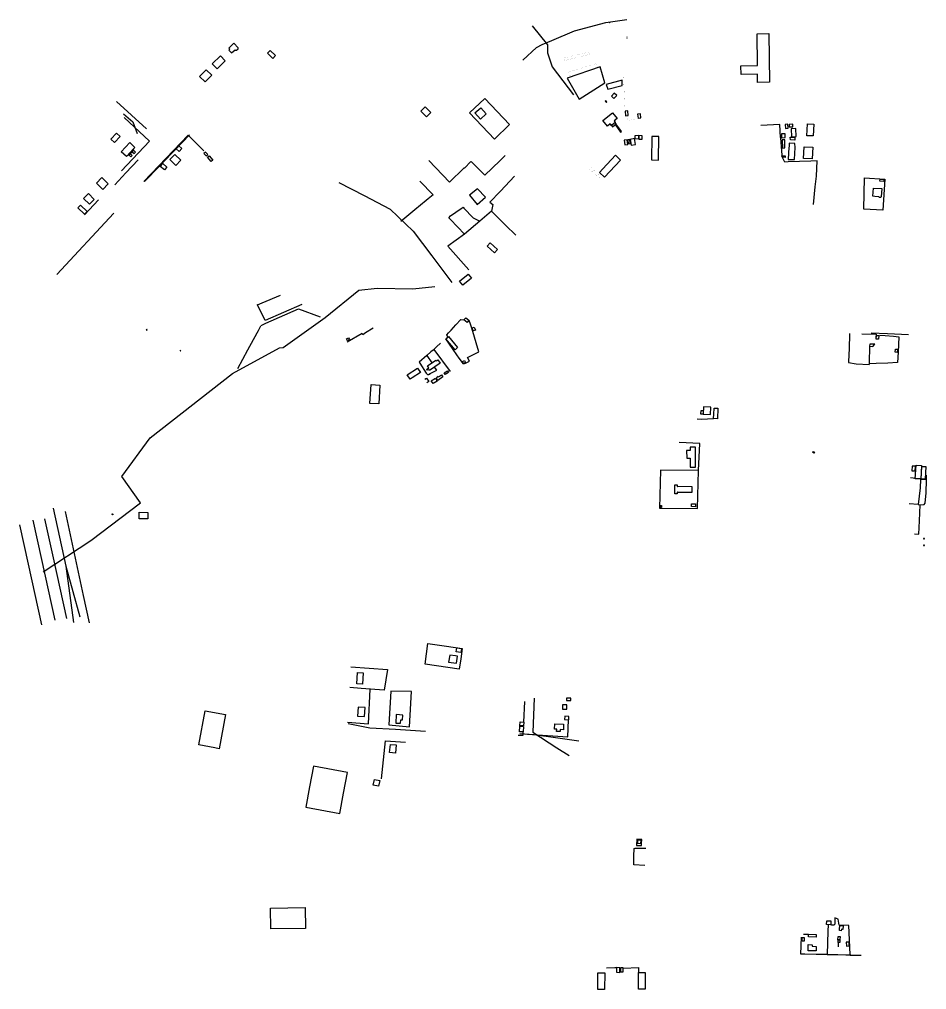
# Model space of a CAD drawing. Header units: millimetres. Extents: x 2513729 to 2517145, y 445408 to 449650.
# Drawn here: x 2513729 to 2515038, y 446238 to 447638 of the extents above; entities that cross this region are included whole.
import ezdxf

# ---------------------------------------------------------------- set-up
doc = ezdxf.new("R2010")
doc.units = ezdxf.units.MM
doc.layers.add('Существующее', color=10, linetype='Continuous')
doc.styles.add('Line_GUGK', font='bm431.shx')
doc.styles.get("Standard").update_dxf_attribs({"font": 'arial.ttf'})
doc.styles.add('Все$0$Standard', font='txt')
doc.linetypes.add('g5_121_3', pattern='A,2,[27,GUGK_2005.shx,S=0.4,R=0,X=0,Y=0],5,[27,GUGK_2005.shx,S=0.4,R=0,X=0,Y=0],5,[27,GUGK_2005.shx,S=0.4,R=0,X=0,Y=0],3,-0.1,["V",Line_GUGK,S=1,R=0,X=0,Y=-0.5],-1.1,1', length=17.2)
doc.linetypes.add('ВЛ_0.4', pattern='A,52.7,-5.08,["ВЛ0.4кВ",Standard,S=2.54,R=0,X=-2.54,Y=-1.27],-14.08', length=71.86)
doc.linetypes.add('ВЛ_10', pattern='A,52.7,-5.08,["ВЛ10кВ",Standard,S=2.54,R=0,X=-2.54,Y=-1.27],-12.08', length=69.86)
doc.linetypes.add('Все$0$ВЛ_10', pattern='A,52.7,-5.08,["ВЛ10кВ",Все$0$Standard,S=2.54,R=0,X=-2.54,Y=-1.27],-12.08', length=69.86)
doc.linetypes.add('Все$0$кабель', pattern='A,52.7,-5.08,["каб.",Все$0$Standard,S=2.54,R=0,X=-2.54,Y=-1.27],-8.08', length=65.86)

msp = doc.modelspace()

# ---------------------------------------------------------------- linework, layer by layer
at = {"layer": 'Существующее', "color": 5, "linetype": 'Все$0$кабель'}
for points, elevation in [([(2514455.4, 447578.7), (2514475.5, 447597.1), (2514483.4, 447601.4), (2514497.2, 447607.3), (2514530.2, 447621.2), (2514575.4, 447633.2), (2514605.5, 447637.7)], 213.2), ([(2514469.1, 447628.2), (2514491, 447601.1), (2514491, 447589.5), (2514498, 447569.4), (2514513.3, 447549), (2514528.7, 447528.7)], 142.7)]:
    msp.add_lwpolyline(points, dxfattribs=dict(at, elevation=elevation))
at = {"layer": 'Существующее', "color": 5, "extrusion": (1.83674e-18, -1.22447e-16, -1)}
for points, elevation in [([(-2514580.4, 447633), (-2514580.6, 447632.9), (-2514580.5, 447632.7), (-2514580.3, 447632.8)], -74), ([(-2514605.8, 447612), (-2514605.9, 447612), (-2514605.9, 447611.9), (-2514605.8, 447611.9)], -74), ([(-2514605.9, 447610.5), (-2514605.9, 447610.4), (-2514605.8, 447610.4), (-2514605.8, 447610.5)], -74), ([(-2514519.4, 447552.9), (-2514536.7, 447522.6), (-2514573.7, 447546), (-2514567, 447569.3)], -74), ([(-2513913.2, 447189.2), (-2513913.9, 447189.9), (-2513913.1, 447190.7), (-2513912.4, 447189.9)], -74), ([(-2513961.1, 447159.8), (-2513961.7, 447159.3), (-2513962.1, 447159.6), (-2513961.5, 447160.2)], -74), ([(-2514874, 447013), (-2514875.1, 447014.2), (-2514876.3, 447013.1), (-2514875.2, 447011.8)], -74), ([(-2514874.2, 447013), (-2514875.1, 447013.9), (-2514876, 447013.1), (-2514875.2, 447012.1)], -74), ([(-2513863.6, 446922.8), (-2513862.9, 446923.8), (-2513863.9, 446924.5), (-2513864.6, 446923.5)], -74), ([(-2514501.7, 446621.4), (-2514514.4, 446620.6), (-2514514.3, 446612.8), (-2514509.5, 446613.2), (-2514509.4, 446610.1), (-2514504.4, 446610.4), (-2514504.6, 446613.5), (-2514501.2, 446613.7)], -74), ([(-2514867.5, 446313.9), (-2514867.6, 446317.7), (-2514878.6, 446317.4), (-2514878.5, 446313.7)], 129.7), ([(-2514858.4, 446307.8), (-2514858.6, 446313), (-2514861.6, 446312.8), (-2514861.4, 446307.8)], 129.7), ([(-2514867.2, 446293.8), (-2514867.2, 446302.7), (-2514873.2, 446302.6), (-2514873.2, 446300.3), (-2514878.7, 446300.2), (-2514878.7, 446293.6)], 129.7)]:
    msp.add_lwpolyline(points, close=True, dxfattribs=dict(at, elevation=elevation))
at = {"layer": 'Существующее', "color": 5}
for points, elevation in [([(2514794.3, 447546.5), (2514794.1, 447558.6), (2514770.4, 447558.2), (2514770.2, 447570.9), (2514793.9, 447571.3), (2514793.4, 447616.8), (2514810.6, 447617.2), (2514811.5, 447546.9)], 212.4), ([(2514031.4, 447593.5), (2514035.5, 447589.2), (2514040.5, 447594), (2514041.3, 447593.1), (2514042.7, 447593.1), (2514044.9, 447595.2), (2514045, 447596.6), (2514038.7, 447603.2), (2514031.4, 447596.3), (2514032.8, 447594.8)], 137.3), ([(2514087.3, 447588.8), (2514091, 447592.7), (2514098.7, 447585.4), (2514094.9, 447581.5)], 137.3), ([(2514026.2, 447578), (2514014.7, 447566.5), (2514007.7, 447573.5), (2514019.3, 447585)], 137.3), ([(2513997.5, 447547.4), (2514006.9, 447557.1), (2513998.8, 447564.9), (2513989.4, 447555.3)], 137.3), ([(2514308.4, 447505.3), (2514314.9, 447511.7), (2514323, 447503.4), (2514316.5, 447497)], 74), ([(2514386.6, 447502.7), (2514394.9, 447510.2), (2514402.9, 447501.3), (2514394.7, 447493.8)], 74), ([(2514386.6, 447502.7), (2514394.9, 447510.2), (2514402.9, 447501.3), (2514394.7, 447493.8)], 74), ([(2513857.7, 447400.6), (2513849.9, 447392.3), (2513840.4, 447401.2), (2513848.1, 447409.5)], 74), ([(2514948.5, 447409.2), (2514977.6, 447407.2), (2514975.1, 447362.2), (2514947.6, 447363.8)], 138.2), ([(2514976.4, 447407.2), (2514976.3, 447403.9), (2514970.7, 447404.2), (2514970.9, 447407.4)], 138.2), ([(2514961.4, 447394.4), (2514973.4, 447393.7), (2514972.7, 447381.7), (2514972, 447380.8), (2514969.6, 447380.9), (2514969.1, 447381.9), (2514963.2, 447382.3), (2514960.7, 447382.4)], 138.2), ([(2513837.1, 447377.8), (2513830.4, 447371), (2513821.8, 447379.3), (2513829, 447386.3)], 74), ([(2514202.9, 447173.9), (2514201.3, 447176.8), (2514204.1, 447178.4), (2514205.8, 447175.6)], 74), ([(2514202.9, 447173.9), (2514201.3, 447176.8), (2514204.1, 447178.4), (2514205.8, 447175.6)], 74), ([(2514704.6, 446991.8), (2514704.6, 447020.5), (2514696.9, 447020.5), (2514696.9, 447015.9), (2514691.9, 447015.9), (2514692, 447004.5), (2514697, 447004.5), (2514697, 446991.8)], 74), ([(2514654.2, 446987.4), (2514652.7, 446932.5), (2514707.8, 446931.9), (2514709, 446986.8)], 74), ([(2514675, 446966.1), (2514678, 446966.1), (2514678, 446963.7), (2514678.5, 446963.7), (2514678.5, 446964), (2514699.2, 446963.8), (2514699.2, 446963.5), (2514699.5, 446963.5), (2514699.5, 446955.4), (2514699.2, 446955.4), (2514699.2, 446955.1), (2514678.5, 446955.3), (2514678.5, 446955.6), (2514678, 446955.6), (2514678, 446953.1), (2514674.9, 446953.1), (2514675, 446966.1)], 74), ([(2514655.7, 446933.5), (2514654.1, 446933.5), (2514654.1, 446936.3), (2514655.7, 446936.4)], 74), ([(2514698.8, 446938.7), (2514704.8, 446938.6), (2514704.8, 446934.6), (2514698.8, 446934.7)], 74), ([(2513914.6, 446916.9), (2513902, 446917.3), (2513902.2, 446926.5), (2513914.9, 446926)], 74), ([(2515033.5, 446888.2), (2515035, 446888.2), (2515034.9, 446888.9), (2515033.5, 446888.9)], 211.9), ([(2515033.4, 446878.5), (2515034.8, 446878.4), (2515034.8, 446879.1), (2515033.4, 446879.2)], 74), ([(2514314.5, 446707.6), (2514318.7, 446737.2), (2514345.3, 446733.4), (2514368.3, 446730.1), (2514366.1, 446715.2), (2514363.9, 446700.3)], 74), ([(2514361.4, 446719), (2514358.4, 446719.4), (2514350.1, 446720.6), (2514348.5, 446710.2), (2514359.9, 446708.6)], 74), ([(2514359.6, 446725), (2514360.6, 446730.8), (2514367.2, 446729.9), (2514366.3, 446724)], 74), ([(2514217.2, 446695.2), (2514225.2, 446694.7), (2514224.2, 446678.7), (2514216.3, 446679.2)], 74), ([(2514262.2, 446620), (2514291.9, 446616.9), (2514292.9, 446633.9), (2514294.9, 446668.2), (2514265.2, 446668.5)], 74), ([(2514518.7, 446654.9), (2514524.8, 446654.9), (2514524.8, 446658.3), (2514518.8, 446658.3)], 74), ([(2514218.1, 446645.4), (2514217.1, 446632.4), (2514227.4, 446632), (2514228.4, 446645.1)], 74), ([(2514512.8, 446642.5), (2514519, 446642.5), (2514519, 446648.6), (2514512.8, 446648.6)], 74), ([(2514279.2, 446622.1), (2514279.6, 446627.1), (2514281.8, 446626.9), (2514282.4, 446634), (2514272.8, 446634.6), (2514272.2, 446622.5)], 74), ([(2514456.8, 446618.2), (2514451.5, 446618.4), (2514451.7, 446624.1), (2514457, 446623.9)], 74), ([(2514515.9, 446627.4), (2514521.9, 446627), (2514522.2, 446632), (2514516.2, 446632.4)], 74), ([(2514456.2, 446609.6), (2514450.9, 446609.9), (2514451.3, 446617.8), (2514456.6, 446617.5)], 74), ([(2514263.5, 446579.8), (2514264.6, 446591.7), (2514272.9, 446590.9), (2514271.7, 446579.1)], 74), ([(2514239.8, 446532.8), (2514241.5, 446540.9), (2514249.3, 446539.4), (2514247.6, 446531.4)], 74), ([(2514899.8, 446331.5), (2514893.8, 446331.6), (2514894, 446337.1), (2514899.9, 446337)], 74), ([(2514913, 446330.2), (2514917.9, 446329.9), (2514917.3, 446324.6), (2514915.1, 446324.9), (2514914.9, 446322.8), (2514912.3, 446323), (2514912.4, 446325)], 74), ([(2514910.3, 446314.7), (2514913.3, 446314.7), (2514912.8, 446309.6), (2514909.9, 446309.7)], 74), ([(2514910.4, 446305.9), (2514910.6, 446309.7), (2514912.8, 446309.6), (2514912.7, 446305.9)], 74), ([(2514922.4, 446300.7), (2514926.4, 446300.9), (2514926.1, 446306.5), (2514922.1, 446306.3)], 74), ([(2514563.8, 446262.2), (2514573.7, 446262.2), (2514573.6, 446237.9), (2514563.7, 446237.9)], 74), ([(2514590.5, 446262.9), (2514595.5, 446262.6), (2514595.7, 446269.5), (2514590.7, 446269.8)], 74), ([(2514596.4, 446263.6), (2514600.2, 446263.4), (2514600.5, 446269.1), (2514596.7, 446269.3)], 74), ([(2514622.5, 446262.7), (2514632.3, 446262.7), (2514632.3, 446238.4), (2514622.4, 446238.5)], 74)]:
    msp.add_lwpolyline(points, close=True, dxfattribs=dict(at, elevation=elevation))
at = {"layer": 'Существующее', "color": 5, "elevation": 74, "flags": 128}
for points, const_width in [([(2514514.6, 447582), (2514551.1, 447590.6), (2514552.5, 447587.3), (2514515.7, 447578.3), (2514514.6, 447582)], 0.08), ([(2514561.4, 447574), (2514563.4, 447567.5), (2514524.5, 447554.8), (2514521.4, 447561.7), (2514561.4, 447574)], 0.08), ([(2514603.1, 447505.3), (2514600.7, 447556.4)], 0.08), ([(2514588.6, 447539.5), (2514588.6, 447539.5), (2514588.6, 447539.5)], 0.25), ([(2514607.6, 447498.7), (2514606.8, 447491.6), (2514626, 447495.6)], 0.08), ([(2514567.7, 447411.2), (2514556.4, 447421.6), (2514556.4, 447421.6), (2514555.4, 447422.5), (2514555.1, 447424.1), (2514551.5, 447420.4), (2514553.4, 447420.2), (2514554.1, 447419.6), (2514565.7, 447409), (2514567.7, 447411.2)], 0.08)]:
    msp.add_lwpolyline(points, dxfattribs=dict(at, const_width=const_width))
at = {"layer": 'Существующее', "color": 5}
for points, elevation in [([(2514575.6, 447543.6), (2514578.2, 447536.8), (2514599.1, 447542.3), (2514599, 447549.8), (2514575.6, 447543.6)], 74), ([(2513823.1, 447355.9), (2513843.4, 447377.5)], 74), ([(2513783.2, 447269.7), (2513865.8, 447357.9)], 74), ([(2514072.9, 447225.9), (2514079.7, 447228.8), (2514105.9, 447239.8)], 74), ([(2514136.6, 447226.2), (2514083.7, 447203.3), (2514072.9, 447225.8), (2514071.7, 447225.3)], 74), ([(2514239.7, 447192), (2514228.9, 447185.3), (2514226.9, 447184.1), (2514224.8, 447182.7), (2514223.8, 447184.5), (2514202.2, 447172.2)], 74), ([(2514709, 446986.8), (2514711, 447025.6), (2514680.9, 447027.3)], 74), ([(2515020.6, 446895.3), (2515026.6, 446895.2), (2515027.8, 446914.2), (2515028.6, 446937.5), (2515034.3, 446937.8), (2515035.8, 446939.9), (2515037.2, 446954.8), (2515038, 446973.3), (2515037.7, 446980.3)], 211.3), ([(2514207.6, 446703.4), (2514260.4, 446699.7), (2514255.8, 446669.9), (2514222.5, 446672.4), (2514205.9, 446673.6)], 74), ([(2514202.9, 446623.6), (2514232.8, 446621.4), (2514235.5, 446671.4)], 74), ([(2514457, 446623.9), (2514458.7, 446653.6)], 74), ([(2514462.2, 446606.3), (2514520.7, 446602.7), (2514521.4, 446627)], 74), ([(2514448.9, 446605.1), (2514456.3, 446604.8), (2514456.2, 446609.6)], 74), ([(2514251.8, 446542), (2514257.4, 446596.6), (2514286.5, 446594.9)], 74), ([(2514895.9, 446331.5), (2514895.7, 446322), (2514894.8, 446288.5), (2514910, 446288.3), (2514921.3, 446288), (2514925.5, 446288), (2514927.2, 446288), (2514927.6, 446288.3), (2514925.8, 446330.2), (2514911.8, 446330.9), (2514910.3, 446339.3), (2514905.8, 446341.2), (2514905.6, 446332.2), (2514904.2, 446331), (2514901.1, 446330.9), (2514899.8, 446331.5)], 74), ([(2514910.4, 446305.9), (2514910.3, 446299.5)], 74), ([(2514927.6, 446288.3), (2514927.8, 446287.4), (2514943.5, 446287.3)], 74), ([(2514590.7, 446269.3), (2514588.1, 446269.2), (2514576.5, 446268.9)], 74), ([(2514600.7, 446268.8), (2514622.4, 446269.9), (2514622.5, 446262.7)], 74)]:
    msp.add_lwpolyline(points, dxfattribs=dict(at, elevation=elevation))
at = {"layer": 'Существующее', "color": 5, "linetype": 'Все$0$кабель'}
msp.add_lwpolyline([(2513869.4, 447519.3), (2513912.9, 447479.7)], dxfattribs=at)
at = {"layer": 'Существующее', "color": 5, "lineweight": 25, "extrusion": (1.83674e-18, -1.22447e-16, -1), "elevation": -74}
msp.add_lwpolyline([(-2514400.7, 447523.5), (-2514436.5, 447486.2), (-2514414.7, 447465.1), (-2514378.7, 447502.7)], close=True, dxfattribs=at)
at = {"layer": 'Существующее', "color": 5, "elevation": 74, "flags": 128}
for points in [[(2514575, 447520.3), (2514574.3, 447519.5), (2514576.1, 447517.9), (2514576.8, 447518.8), (2514575, 447520.3)], [(2514587.4, 447531.3), (2514583.3, 447526.8), (2514587, 447523.4), (2514591.2, 447528), (2514587.4, 447531.3)], [(2514603.1, 447505.3), (2514603.6, 447498.6), (2514607.6, 447498.9), (2514607.1, 447505.6), (2514603.1, 447505.3)], [(2514581.7, 447486.9), (2514577.6, 447483.7), (2514571.2, 447492), (2514585.1, 447502.8), (2514591.5, 447494.5), (2514587.2, 447491.2), (2514589, 447489), (2514583.5, 447484.7), (2514581.7, 447486.9)], [(2514622, 447495), (2514626, 447495.6), (2514625.1, 447501.5), (2514621.2, 447501), (2514622, 447495)], [(2514583.5, 447484.7), (2514584.9, 447482.9), (2514590.3, 447487.2), (2514589, 447489), (2514583.5, 447484.7)], [(2514597.8, 447476.1), (2514589.8, 447486.9), (2514588.6, 447486.1), (2514596.6, 447475.2), (2514597.8, 447476.1)], [(2514602, 447463.3), (2514602.9, 447456.8), (2514607, 447457.4), (2514606.2, 447463.8), (2514602, 447463.3)], [(2514607.1, 447464), (2514607.5, 447458.3), (2514610.3, 447458.6), (2514609.9, 447464.2), (2514607.1, 447464)], [(2514610.5, 447464.6), (2514612.1, 447456.2), (2514618.3, 447457.3), (2514616.8, 447465.7), (2514610.5, 447464.6)], [(2514617.1, 447469.6), (2514617.4, 447465.5), (2514623.1, 447465.8), (2514622.8, 447470), (2514617.1, 447469.6)], [(2514622.8, 447470), (2514622.8, 447464.7), (2514627.8, 447464.7), (2514627.8, 447469.9), (2514622.8, 447470)], [(2514641.7, 447468.9), (2514641.1, 447435), (2514651.1, 447434.8), (2514651.8, 447468.7), (2514641.7, 447468.9)], [(2514566.2, 447416.9), (2514573.4, 447410.1), (2514596.5, 447434.8), (2514589.3, 447441.6), (2514571.1, 447422.2), (2514566.2, 447416.9)]]:
    msp.add_lwpolyline(points, dxfattribs=at)
at = {"layer": 'Существующее', "color": 5}
for points in [[(2513880.6, 447495.9), (2513917.2, 447461.9), (2513876.9, 447419.1)], [(2514875.1, 447370.6), (2514877.5, 447396.3), (2514879, 447411.3), (2514880.4, 447433.5), (2514871.2, 447432.9), (2514838.2, 447432), (2514833.5, 447431.7), (2514829.1, 447440.4), (2514829.9, 447441.8), (2514828, 447466.6), (2514827.4, 447467.1), (2514826.4, 447486.2), (2514799.1, 447484.4)], [(2513974.9, 447471.3), (2513953.1, 447448.6)], [(2513909.9, 447403.7), (2513930.8, 447425.5), (2513936, 447430.9), (2513953.1, 447448.6)], [(2514380.8, 447432.8), (2514371.3, 447422.8), (2514370.3, 447422.8), (2514349.9, 447402.9), (2514320.2, 447434.2)], [(2514430.2, 447441.1), (2514422.3, 447433.4), (2514400.8, 447412.9), (2514388.5, 447425.2), (2514381, 447432.8)], [(2514443.5, 447411.7), (2514423.5, 447389.9), (2514422.9, 447389.2), (2514408, 447374.2), (2514412.3, 447370.4), (2514410.2, 447361.2), (2514430.6, 447341), (2514445.6, 447326.2)], [(2514307.1, 447404.5), (2514326.3, 447384.4), (2514324, 447382.6), (2514321.6, 447380.8), (2514319.2, 447378.8), (2514305.1, 447367.2), (2514302.7, 447365.2), (2514279.6, 447346.2)], [(2514371.7, 447328), (2514351.1, 447348.8), (2514348.7, 447351.2), (2514351.3, 447354.3), (2514366.5, 447364.6), (2514369.4, 447366.6), (2514370.3, 447365.5), (2514384, 447351.4), (2514393.7, 447346.4)], [(2514410.2, 447361.2), (2514393.7, 447346.4), (2514371.7, 447328), (2514347.6, 447310.6)], [(2514347.6, 447310.6), (2514377.9, 447276.2)], [(2514347.5, 447179.4), (2514346.1, 447182.5), (2514348.3, 447185.4), (2514352, 447189.2), (2514359.2, 447197), (2514366.4, 447204.8), (2514370.5, 447204), (2514373.3, 447207), (2514377.8, 447203.5), (2514378, 447203.2)], [(2514370.2, 447140.6), (2514373.1, 447141.9), (2514378.9, 447144.7), (2514375.6, 447150), (2514392.1, 447158.2), (2514382.1, 447192.2), (2514380.3, 447197.9), (2514378, 447203.2)], [(2514927, 447184.6), (2514926.3, 447162), (2514926, 447154.5), (2514925.6, 447142.5), (2514936.3, 447140.8), (2514955.1, 447139.7)], [(2514944.7, 447184.1), (2514965.5, 447183.3)], [(2514965.5, 447183.3), (2514965, 447178)], [(2514970.5, 447182.1), (2514978.5, 447181.4), (2514990.1, 447180.4), (2514998.2, 447179.8), (2514997.1, 447157.4), (2514996, 447142.5)], [(2514337, 447170.7), (2514331.3, 447165.1), (2514327.5, 447161.8), (2514327.5, 447161.4), (2514322.9, 447157.8), (2514317.2, 447152.9), (2514324.3, 447142.3)], [(2514370.2, 447140.6), (2514363.8, 447148.9), (2514360.3, 447153.9), (2514344.5, 447176.6), (2514347.5, 447179.4)], [(2514351.2, 447129.8), (2514327.5, 447161.4)], [(2514955.9, 447166), (2514955.7, 447160.3), (2514955.4, 447148.1), (2514955.1, 447139.7)], [(2514317.2, 447152.9), (2514306, 447143.2), (2514307, 447141.6), (2514316.4, 447127.1), (2514318.1, 447125.4), (2514319.9, 447125.4), (2514319.9, 447125.4), (2514320.8, 447126), (2514321, 447126.1), (2514331.5, 447131.7), (2514328.2, 447136)], [(2514996, 447142.5), (2514982.3, 447141.8), (2514965.1, 447141.3), (2514955.1, 447140.9)], [(2514321, 447126.1), (2514321.9, 447125.5)], [(2514314.2, 447118.4), (2514316.5, 447120), (2514319.9, 447115), (2514317.3, 447113.3)], [(2514715.9, 447068.1), (2514712.6, 447068.2), (2514712.8, 447073.3), (2514716.1, 447073.2)], [(2514707.3, 447061.3), (2514713.4, 447061.1), (2514730.7, 447061.9)], [(2515038, 446973.3), (2515029.3, 446974), (2515028.6, 446961.7), (2515026, 446938), (2515012.9, 446938.6)], [(2515030.3, 446974.4), (2515029.5, 446974.8), (2515022.3, 446975.5), (2515015, 446976.2)], [(2515026, 446938), (2515028.6, 446937.5)], [(2514631.4, 446416.9), (2514615.6, 446417.7), (2514615.7, 446430.2), (2514616.1, 446441.4), (2514617.7, 446442), (2514633.1, 446441.9)]]:
    msp.add_lwpolyline(points, dxfattribs=at)
at = {"layer": 'Существующее', "color": 5, "linetype": 'ByBlock', "lineweight": 30, "extrusion": (-2.77334e-32, -1.22461e-16, -1)}
msp.add_lwpolyline([(-2513879.7, 447501.6), (-2513893.2, 447490.1), (-2513899.2, 447473.2)], dxfattribs=at)
at = {"layer": 'Существующее', "color": 5}
for points in [[(2514838.1, 447486.4), (2514834.2, 447486.2), (2514834.4, 447480.5), (2514838.5, 447480.6)], [(2514845.1, 447486.4), (2514839.7, 447486.1), (2514839.6, 447482.7), (2514845.2, 447482.8)], [(2514849.5, 447480.1), (2514842.8, 447479.9), (2514843.2, 447468.4), (2514849.9, 447468.6)], [(2514866.1, 447486.9), (2514875.2, 447486.6), (2514874.6, 447469.6), (2514865.4, 447469.7)], [(2513869.7, 447473.4), (2513874.6, 447468.8), (2513866.4, 447460), (2513861.4, 447464.8)], [(2514828.8, 447467), (2514834.2, 447467.1), (2514834.1, 447472.6), (2514828.6, 447472.4)], [(2514830.1, 447452.1), (2514833.6, 447452.4), (2514833.3, 447463.9), (2514829.8, 447463.8)], [(2514847.8, 447467.8), (2514848.1, 447463.6), (2514841.8, 447463.7), (2514841.4, 447467.8)], [(2513888.5, 447460.1), (2513896, 447453), (2513883.7, 447439.7), (2513876, 447446.8)], [(2513887.3, 447441.3), (2513886.1, 447442.3), (2513893.5, 447450.4), (2513894.7, 447449.3)], [(2513894.4, 447448.3), (2513894.1, 447448.6), (2513892.3, 447446.8), (2513895, 447444.2), (2513896.8, 447446.2)], [(2513955.5, 447450.9), (2513959.6, 447455.3), (2513963.9, 447451.2), (2513959.9, 447446.9)], [(2514839.6, 447459), (2514839.7, 447453.8), (2514839.1, 447452.7), (2514838.8, 447444.5), (2514838.2, 447435.7), (2514847.5, 447435.5), (2514848.3, 447453), (2514847.8, 447458.8)], [(2514861.3, 447453.9), (2514873.8, 447453.4), (2514872.9, 447436.3), (2514860.3, 447437)], [(2513889.9, 447443.5), (2513889.6, 447443.8), (2513887.8, 447441.9), (2513890.4, 447439.3), (2513892.3, 447441.3)], [(2513946.5, 447435.3), (2513953.7, 447442.8), (2513962.4, 447434.5), (2513955.3, 447427.1)], [(2513998, 447446.3), (2513995.7, 447444.2), (2513998.9, 447440.7), (2514001.2, 447442.8)], [(2514006.1, 447432.7), (2514000.8, 447438.9), (2514003.2, 447440.9), (2514008.5, 447434.7)], [(2514830.3, 447440.9), (2514834.1, 447440.8), (2514834.2, 447438.6), (2514830.3, 447438.7)], [(2513932.7, 447425.6), (2513936.5, 447429.8), (2513942.2, 447424.7), (2513938.5, 447420.5)], [(2513857.7, 447400.6), (2513849.9, 447392.3), (2513840.4, 447401.2), (2513848.1, 447409.5)], [(2514401.6, 447381.4), (2514390.4, 447393.2), (2514378.7, 447383.9), (2514389.9, 447370.5)], [(2514419, 447305.6), (2514408.5, 447315.3), (2514404.2, 447310.7), (2514414.9, 447300.9)], [(2514376.6, 447270.1), (2514381.5, 447264.1), (2514369.2, 447254.2), (2514364.3, 447260.2)], [(2514370.5, 447204), (2514373.3, 447207), (2514377.8, 447203.5), (2514375.4, 447200.5)], [(2514382.6, 447192.5), (2514385.5, 447193.5), (2514387.1, 447189.1), (2514384.2, 447188.1)], [(2514965.7, 447181.8), (2514969.1, 447181.5), (2514968.6, 447176.2), (2514965.2, 447176.5)], [(2514357.8, 447161.1), (2514344.5, 447176.6), (2514348.5, 447180.1), (2514361.6, 447164.5)], [(2514956.1, 447169.2), (2514955.9, 447166), (2514960.5, 447165.8), (2514963.5, 447169.2)], [(2514993.3, 447162), (2514996, 447161.8), (2514995.5, 447157.2), (2514992.7, 447157.4)], [(2514318, 447138), (2514330.1, 447146.1), (2514330.8, 447145.1), (2514332.9, 447146.5), (2514336.3, 447141.6), (2514321.2, 447131.3), (2514320.6, 447132.3), (2514319.3, 447131.5), (2514318.8, 447132.3), (2514317.4, 447131.4), (2514316.5, 447132.6), (2514319.9, 447134.9)], [(2514371.3, 447145.3), (2514372.8, 447142.5), (2514370.2, 447141.1), (2514368.7, 447143.9)], [(2514289, 447124.8), (2514303.7, 447134.7), (2514307.9, 447128.4), (2514296.1, 447120.4), (2514293.1, 447118.4)], [(2514342.3, 447127.7), (2514346.8, 447130.4), (2514348.5, 447128.1), (2514343.8, 447125.3)], [(2514323.5, 447116.4), (2514329.4, 447120.1), (2514332.1, 447115.8), (2514326.2, 447112.2)], [(2514331.1, 447119.5), (2514332, 447120.2), (2514331.3, 447121.2), (2514333.4, 447122.7), (2514333.9, 447122.1), (2514338.1, 447124.7), (2514340.1, 447121.9), (2514333, 447116.9)], [(2514236.7, 447110.7), (2514249.5, 447110.1), (2514247.8, 447082.9), (2514234.7, 447083.7)], [(2514716.3, 447078.6), (2514715.9, 447068.1), (2514726.3, 447067.6), (2514726.7, 447078.1)], [(2514736.6, 447061.6), (2514730.7, 447061.9), (2514731, 447067.9), (2514731.4, 447076.9), (2514737.1, 447076.7)], [(2515016.6, 446986.3), (2515021.7, 446986.5), (2515022.1, 446993), (2515017, 446993.1)], [(2515029.6, 446974.4), (2515021.6, 446974.7), (2515022.9, 446994.3), (2515030.9, 446993.8)], [(2515036.2, 446974.2), (2515030.3, 446974.4), (2515031.2, 446992.6), (2515037, 446992.4)], [(2513997.2, 446640), (2514026.7, 446634.6), (2514017.7, 446585.4), (2514011.1, 446586.6), (2513988.2, 446590.8)], [(2514202.6, 446551), (2514153.5, 446560.1), (2514148, 446530.6), (2514142.5, 446501.1), (2514191.7, 446492), (2514197.1, 446521.5)], [(2514626.8, 446445.6), (2514627, 446449.1), (2514627.3, 446454.4), (2514619.9, 446454.7), (2514619.5, 446445.9)], [(2514621.2, 446453.7), (2514621, 446449), (2514626, 446448.8), (2514626.2, 446453.5)], [(2514142.3, 446326.1), (2514092.3, 446325.3), (2514091.8, 446355.3), (2514141.8, 446356.1)]]:
    msp.add_lwpolyline(points, close=True, dxfattribs=at)
at = {"layer": 'Существующее', "color": 5, "linetype": 'ВЛ_0.4', "ltscale": 0.2}
for points in [[(2513909, 447403.9), (2513930.4, 447426.2), (2513951.9, 447448.5), (2513973, 447470.8), (2513995.7, 447448.2)], [(2513867, 447399), (2513883, 447416.1), (2513900.9, 447434.9)], [(2514958.1, 447185.3), (2514981.8, 447184.4), (2515012.1, 447183.1)]]:
    msp.add_lwpolyline(points, dxfattribs=at)
at = {"layer": 'Существующее', "color": 5, "linetype": 'g5_121_3'}
msp.add_lwpolyline([(2514190.4, 447402.4), (2514226.8, 447383.6), (2514264.2, 447363.8), (2514297.5, 447332.3), (2514324.3, 447296.4), (2514353, 447257.9)], dxfattribs=at)
at = {"layer": 'Существующее', "color": 5, "extrusion": (-2.71917e-32, -1.22461e-16, -1), "elevation": -74}
msp.add_lwpolyline([(-2513813.9, 447366), (-2513817.6, 447369.7), (-2513827, 447360.4), (-2513823.4, 447356.7)], close=True, dxfattribs=at)
at = {"layer": 'Существующее', "color": 5, "linetype": 'g5_121_3', "elevation": 74}
msp.add_lwpolyline([(2513763.5, 446840.6), (2513832.3, 446885.8), (2513903.9, 446940), (2513877, 446978), (2513917.9, 447034.1), (2514036.7, 447126.9), (2514104.4, 447163.7), (2514109.8, 447164.4), (2514170.7, 447207.5), (2514219.2, 447246.9), (2514245.5, 447250), (2514297, 447248.8), (2514328.8, 447252.5)], dxfattribs=at)
at = {"layer": 'Существующее', "color": 5, "linetype": 'ВЛ_10', "ltscale": 0.2, "elevation": 74}
msp.add_lwpolyline([(2514078.2, 447196.2), (2514084.7, 447199.4), (2514132.2, 447220.1), (2514163.4, 447208.4)], dxfattribs=at)
at = {"layer": 'Существующее', "color": 5, "linetype": 'ВЛ_0.4', "ltscale": 0.2, "elevation": 74}
for points in [[(2514044.7, 447133.8), (2514059, 447160.8), (2514072.2, 447185.4), (2514074.1, 447188.9), (2514077.7, 447195.6)], [(2514203.7, 446622), (2514234.8, 446615.7), (2514271.8, 446613.5), (2514315.1, 446610.9)]]:
    msp.add_lwpolyline(points, dxfattribs=at)
at = {"layer": 'Существующее', "color": 5, "linetype": 'ВЛ_10', "ltscale": 0.5, "elevation": 74}
for points in [[(2513778, 446932.6), (2513796.2, 446848.6), (2513816.7, 446775.5)], [(2513765.6, 446917.3), (2513778.1, 446860.9), (2513797.6, 446773.2)], [(2513729.4, 446908.3), (2513741.9, 446851.8), (2513761.4, 446764.2)], [(2513748.6, 446915.1), (2513761.1, 446858.6), (2513780.6, 446771)], [(2513796.2, 446848.6), (2513807.3, 446767.5)]]:
    msp.add_lwpolyline(points, dxfattribs=at)
at = {"layer": 'Существующее', "color": 5, "linetype": 'ВЛ_10', "ltscale": 0.4, "elevation": 74}
msp.add_lwpolyline([(2513795.3, 446927.5), (2513808.2, 446866.9), (2513821.2, 446806.5), (2513829.9, 446766.8)], dxfattribs=at)
at = {"layer": 'Существующее', "color": 5, "linetype": 'Все$0$ВЛ_10', "ltscale": 0.5, "elevation": 74}
msp.add_lwpolyline([(2514471.9, 446658.3), (2514470.1, 446609.3), (2514504.7, 446586.9), (2514522.5, 446575.4)], dxfattribs=at)
at = {"layer": 'Существующее', "color": 5, "linetype": 'ВЛ_0.4', "ltscale": 0.5, "elevation": 74}
msp.add_lwpolyline([(2514451.3, 446607.6), (2514471.6, 446605.8), (2514492.7, 446602.9), (2514536.5, 446597)], dxfattribs=at)
at = {"layer": 'Существующее', "color": 5, "extrusion": (1.83674e-18, -1.22447e-16, -1), "elevation": 129.7}
for points in [[(-2514860.6, 446317.8), (-2514867.6, 446317.7)], [(-2514894.8, 446288.5), (-2514878.6, 446288.5), (-2514862.4, 446288.9), (-2514856.8, 446289), (-2514857.7, 446313.4)]]:
    msp.add_lwpolyline(points, dxfattribs=at)

doc.saveas('drawing.dxf')
